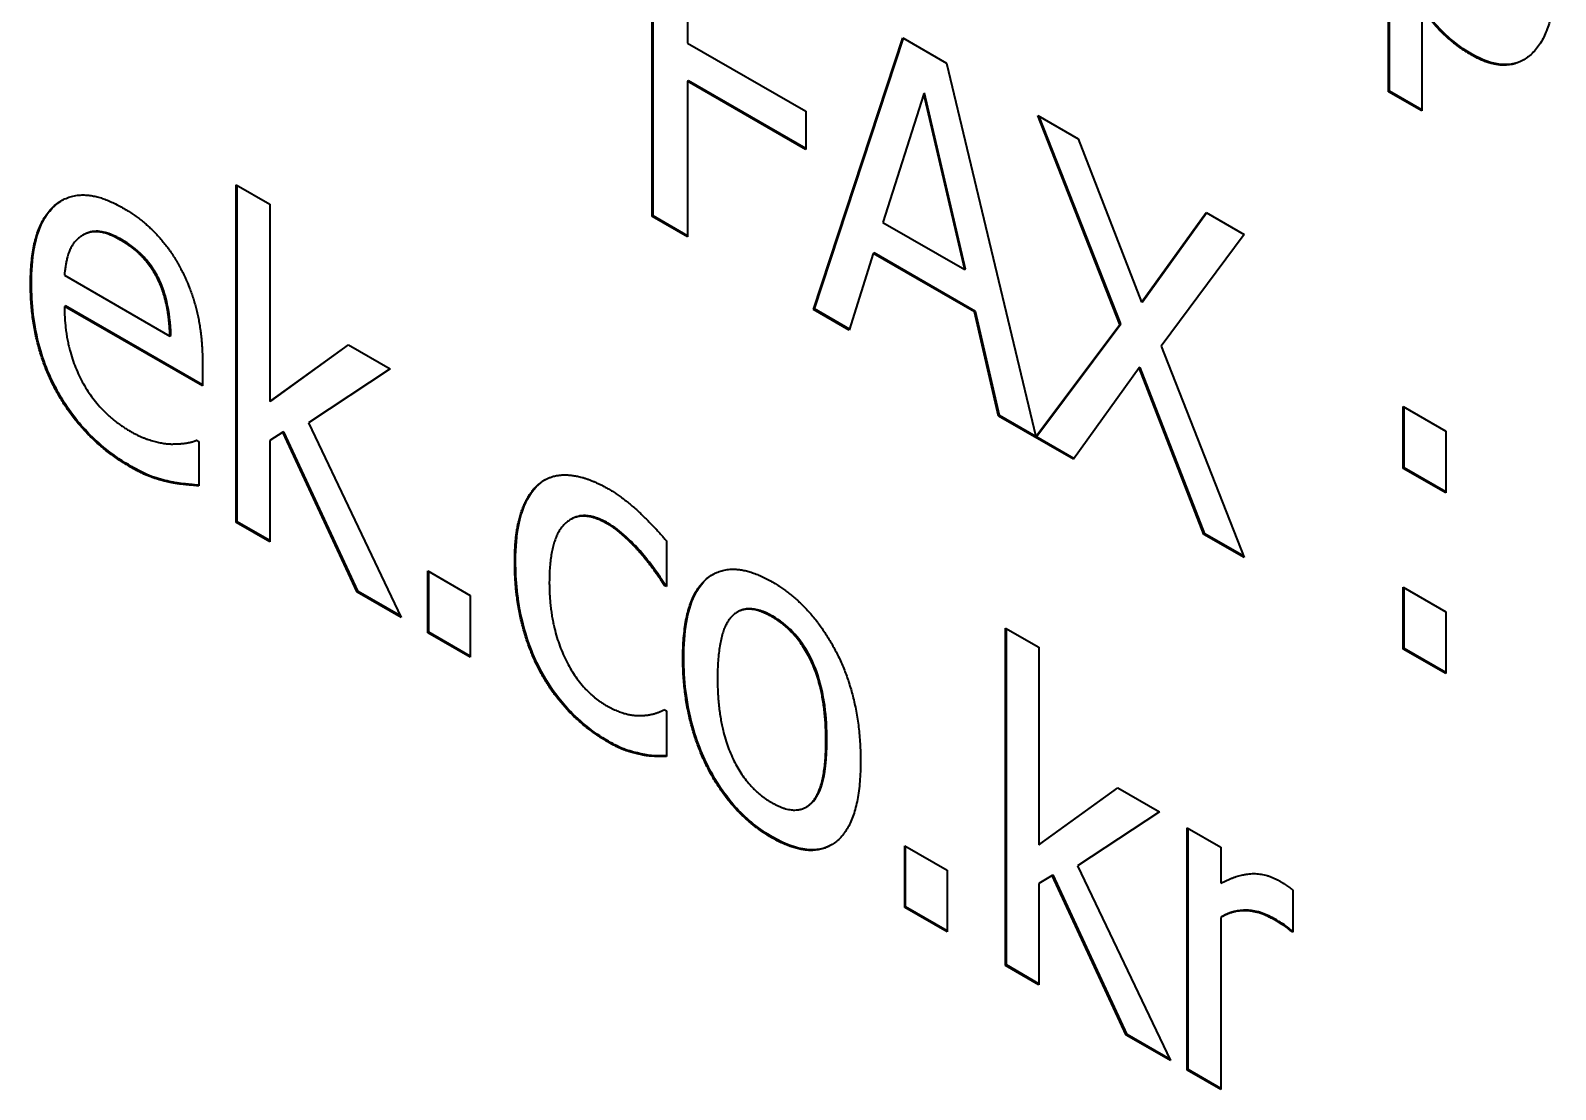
# Model space of a CAD drawing. Header units: millimetres. Extents: x 0 to 4205, y 0 to 2970.
# Drawn here: x 3769.92 to 3775.71, y 2225.27 to 2229.29 of the extents above; entities that cross this region are included whole.
import ezdxf

# ---------------------------------------------------------------- set-up
doc = ezdxf.new("R2010")
doc.units = ezdxf.units.MM
doc.header["$LTSCALE"] = 5
doc.layers.add('가시적인 것(ISO)', color=3, linetype='Continuous', lineweight=40)
doc.layers.add('가시적인 좁은 것(ISO)', color=3, linetype='Continuous', lineweight=35)

msp = doc.modelspace()

# ---------------------------------------------------------------- linework, layer by layer
at = {"layer": '가시적인 것(ISO)'}
for p, q in [((3775.0799, 2229.0561), (3775.0799, 2230.3152)), ((3775.0834, 2229.0581), (3775.0834, 2230.3132)), ((3772.2838, 2228.5824), (3772.2838, 2229.8088)), ((3772.2874, 2228.5845), (3772.2874, 2229.8067)), ((3772.4179, 2229.5864), (3772.4179, 2229.2406)), ((3775.2071, 2229.3684), (3775.2071, 2228.9828)), ((3772.4179, 2229.2406), (3772.8675, 2228.9817)), ((3772.8967, 2228.2295), (3773.2362, 2229.2603)), ((3772.9002, 2228.2316), (3773.2386, 2229.2589)), ((3773.2362, 2229.2603), (3773.4021, 2229.1648)), ((3773.4021, 2229.1648), (3773.7407, 2227.7467)), ((3772.4215, 2229.0976), (3772.4179, 2229.0955)), ((3772.8675, 2228.8366), (3772.4179, 2229.0955)), ((3772.4179, 2229.0955), (3772.4179, 2228.5052)), ((3772.8675, 2228.8407), (3772.4215, 2229.0976)), ((3775.0834, 2229.0581), (3775.0799, 2229.0561)), ((3775.2071, 2228.9828), (3775.0799, 2229.0561)), ((3775.2071, 2228.9869), (3775.0834, 2229.0581)), ((3773.3153, 2229.0478), (3773.1606, 2228.5595)), ((3773.3188, 2229.0499), (3773.3153, 2229.0478)), ((3773.4709, 2228.3809), (3773.3153, 2229.0478)), ((3773.4744, 2228.3829), (3773.3188, 2229.0499)), ((3772.8675, 2228.9817), (3772.8675, 2228.8366)), ((3774.0605, 2228.1725), (3773.7485, 2228.9653)), ((3773.7485, 2228.9653), (3773.9015, 2228.8772)), ((3774.064, 2228.1745), (3773.7541, 2228.9621)), ((3773.9015, 2228.8772), (3774.1422, 2228.2566)), ((3770.7049, 2227.421), (3770.7049, 2228.702)), ((3770.7049, 2228.702), (3770.8321, 2228.6287)), ((3770.7084, 2227.423), (3770.7084, 2228.6999)), ((3770.8321, 2228.6287), (3770.8321, 2227.8794)), ((3774.1422, 2228.2566), (3774.388, 2228.5971)), ((3774.1457, 2228.2587), (3774.3894, 2228.5962)), ((3774.388, 2228.5971), (3774.5324, 2228.5139)), ((3772.2874, 2228.5845), (3772.2838, 2228.5824)), ((3772.4179, 2228.5052), (3772.2838, 2228.5824)), ((3772.4179, 2228.5093), (3772.2874, 2228.5845)), ((3773.1606, 2228.5595), (3773.4709, 2228.3809)), ((3770.1257, 2228.5133), (3770.1222, 2228.5112)), ((3774.5324, 2228.5139), (3774.2169, 2228.0904)), ((3773.1236, 2228.4417), (3773.0325, 2228.1513)), ((3773.1271, 2228.4437), (3773.1236, 2228.4417)), ((3773.5087, 2228.22), (3773.1236, 2228.4417)), ((3773.5122, 2228.222), (3773.1271, 2228.4437)), ((3773.4744, 2228.3829), (3773.4709, 2228.3809)), ((3770.0525, 2228.3592), (3770.453, 2228.1285)), ((3774.1457, 2228.2587), (3774.1422, 2228.2566)), ((3770.056, 2228.2429), (3770.0525, 2228.2409)), ((3770.5768, 2227.939), (3770.0525, 2228.2409)), ((3770.5768, 2227.943), (3770.056, 2228.2429)), ((3772.9002, 2228.2316), (3772.8967, 2228.2295)), ((3773.0325, 2228.1513), (3772.8967, 2228.2295)), ((3773.0336, 2228.1548), (3772.9002, 2228.2316)), ((3773.5122, 2228.222), (3773.5087, 2228.22)), ((3773.5998, 2227.8246), (3773.5087, 2228.22)), ((3773.6033, 2227.8267), (3773.5122, 2228.222)), ((3770.4566, 2228.1305), (3770.453, 2228.1285)), ((3773.7407, 2227.7467), (3774.0605, 2228.1725)), ((3773.7443, 2227.7487), (3774.064, 2228.1745)), ((3774.064, 2228.1745), (3774.0605, 2228.1725)), ((3770.8321, 2227.8794), (3771.1312, 2228.0957)), ((3770.8356, 2227.8814), (3771.1316, 2228.0955)), ((3771.1312, 2228.0957), (3771.2894, 2228.0046)), ((3774.2169, 2228.0904), (3774.5324, 2227.2876)), ((3770.5768, 2228.0234), (3770.5768, 2227.939)), ((3771.2894, 2228.0046), (3770.9791, 2227.7987)), ((3774.1336, 2228.0072), (3773.8834, 2227.6613)), ((3774.1371, 2228.0092), (3774.1336, 2228.0072)), ((3774.3794, 2227.3757), (3774.1336, 2228.0072)), ((3774.3829, 2227.3777), (3774.1371, 2228.0092)), ((3770.8356, 2227.8814), (3770.8321, 2227.8794)), ((3775.1358, 2227.6258), (3775.1358, 2227.8604)), ((3775.1358, 2227.8604), (3775.2974, 2227.7673)), ((3775.1393, 2227.6279), (3775.1393, 2227.8583)), ((3770.9791, 2227.7987), (3771.3315, 2227.0602)), ((3773.6033, 2227.8267), (3773.5998, 2227.8246)), ((3773.8834, 2227.6613), (3773.5998, 2227.8246)), ((3773.7405, 2227.7477), (3773.6033, 2227.8267)), ((3770.5545, 2227.7332), (3770.5622, 2227.7287)), ((3770.5622, 2227.7287), (3770.5622, 2227.5598)), ((3770.882, 2227.7632), (3770.8321, 2227.7323)), ((3770.8321, 2227.7323), (3770.8321, 2227.3477)), ((3770.8855, 2227.7653), (3770.882, 2227.7632)), ((3771.1639, 2227.1567), (3770.882, 2227.7632)), ((3771.1674, 2227.1587), (3770.8855, 2227.7653)), ((3773.7407, 2227.7467), (3773.7443, 2227.7487)), ((3773.8855, 2227.6642), (3773.7415, 2227.7471)), ((3775.2974, 2227.7673), (3775.2974, 2227.5328)), ((3775.1393, 2227.6279), (3775.1358, 2227.6258)), ((3775.2974, 2227.5328), (3775.1358, 2227.6258)), ((3775.2974, 2227.5368), (3775.1393, 2227.6279)), ((3771.9775, 2227.4339), (3771.974, 2227.4319)), ((3770.7084, 2227.423), (3770.7049, 2227.421)), ((3770.8321, 2227.3477), (3770.7049, 2227.421)), ((3770.8321, 2227.3518), (3770.7084, 2227.423)), ((3774.3829, 2227.3777), (3774.3794, 2227.3757)), ((3774.5324, 2227.2876), (3774.3794, 2227.3757)), ((3774.5303, 2227.2929), (3774.3829, 2227.3777)), ((3772.338, 2227.3511), (3772.338, 2227.1772)), ((3771.4321, 2227.0022), (3771.4321, 2227.2368)), ((3771.4321, 2227.2368), (3771.5936, 2227.1437)), ((3771.4356, 2227.0043), (3771.4356, 2227.2347)), ((3771.1674, 2227.1587), (3771.1639, 2227.1567)), ((3771.3315, 2227.0602), (3771.1639, 2227.1567)), ((3771.3288, 2227.0658), (3771.1674, 2227.1587)), ((3771.5936, 2227.1437), (3771.5936, 2226.9092)), ((3772.3338, 2227.1837), (3772.3303, 2227.1816)), ((3772.338, 2227.1772), (3772.3303, 2227.1816)), ((3772.338, 2227.1813), (3772.3338, 2227.1837)), ((3775.1358, 2226.9401), (3775.1358, 2227.1747)), ((3775.1358, 2227.1747), (3775.2974, 2227.0816)), ((3775.1393, 2226.9422), (3775.1393, 2227.1726)), ((3772.6104, 2227.0823), (3772.6068, 2227.0803)), ((3775.2974, 2227.0816), (3775.2974, 2226.8471)), ((3771.4356, 2227.0043), (3771.4321, 2227.0022)), ((3771.5936, 2226.9092), (3771.4321, 2227.0022)), ((3771.5936, 2226.9133), (3771.4356, 2227.0043)), ((3773.6256, 2225.7391), (3773.6256, 2227.0201)), ((3773.6256, 2227.0201), (3773.7528, 2226.9468)), ((3773.6291, 2225.7411), (3773.6291, 2227.018)), ((3773.7528, 2226.9468), (3773.7528, 2226.1975)), ((3775.1393, 2226.9422), (3775.1358, 2226.9401)), ((3775.2974, 2226.8471), (3775.1358, 2226.9401)), ((3775.2974, 2226.8511), (3775.1393, 2226.9422)), ((3772.3303, 2226.7106), (3772.338, 2226.7061)), ((3772.338, 2226.7061), (3772.338, 2226.5322)), ((3772.2427, 2226.5425), (3772.2392, 2226.5405)), ((3773.7528, 2226.1975), (3774.0519, 2226.4138)), ((3773.7563, 2226.1995), (3774.0523, 2226.4136)), ((3774.0519, 2226.4138), (3774.2101, 2226.3227)), ((3772.8721, 2226.3424), (3772.8685, 2226.3404)), ((3774.2101, 2226.3227), (3773.8998, 2226.1168)), ((3774.3158, 2225.3416), (3774.3158, 2226.2619)), ((3774.3158, 2226.2619), (3774.443, 2226.1886)), ((3774.3193, 2225.3437), (3774.3193, 2226.2598)), ((3773.2431, 2225.9593), (3773.2431, 2226.1939)), ((3773.2431, 2226.1939), (3773.4047, 2226.1008)), ((3773.2466, 2225.9614), (3773.2466, 2226.1918)), ((3773.7563, 2226.1995), (3773.7528, 2226.1975)), ((3774.443, 2226.1886), (3774.443, 2226.0515)), ((3773.8998, 2226.1168), (3774.2522, 2225.3782)), ((3773.4047, 2226.1008), (3773.4047, 2225.8663)), ((3773.8026, 2226.0813), (3773.7528, 2226.0504)), ((3773.7528, 2226.0504), (3773.7528, 2225.6658)), ((3773.8062, 2226.0834), (3773.8026, 2226.0813)), ((3774.0846, 2225.4748), (3773.8026, 2226.0813)), ((3774.0881, 2225.4768), (3773.8062, 2226.0834)), ((3774.7163, 2226.0262), (3774.7163, 2225.8652)), ((3773.2466, 2225.9614), (3773.2431, 2225.9593)), ((3773.4047, 2225.8663), (3773.2431, 2225.9593)), ((3773.4047, 2225.8704), (3773.2466, 2225.9614)), ((3774.443, 2225.9213), (3774.443, 2225.2684)), ((3774.4499, 2225.9253), (3774.4464, 2225.9233)), ((3774.713, 2225.8712), (3774.7094, 2225.8692)), ((3774.7163, 2225.8693), (3774.713, 2225.8712)), ((3774.7163, 2225.8652), (3774.7094, 2225.8692)), ((3773.6291, 2225.7411), (3773.6256, 2225.7391)), ((3773.7528, 2225.6658), (3773.6256, 2225.7391)), ((3773.7528, 2225.6699), (3773.6291, 2225.7411)), ((3774.0881, 2225.4768), (3774.0846, 2225.4748)), ((3774.2522, 2225.3782), (3774.0846, 2225.4748)), ((3774.2495, 2225.3839), (3774.0881, 2225.4768)), ((3774.3193, 2225.3437), (3774.3158, 2225.3416)), ((3774.443, 2225.2684), (3774.3158, 2225.3416)), ((3774.443, 2225.2724), (3774.3193, 2225.3437))]:
    msp.add_line(p, q, dxfattribs=at)
for points, degree in [([(3775.7142, 2229.5146), (3775.7142, 2229.2841), (3775.5337, 2229.1157), (3775.3953, 2229.1954)], 2), ([(3775.3953, 2229.1954), (3775.3395, 2229.2276), (3775.2527, 2229.3094), (3775.2071, 2229.3684)], 2), ([(3769.9236, 2228.3261), (3769.9236, 2228.5507), (3770.117, 2228.7056), (3770.2734, 2228.6155)], 2), ([(3770.2734, 2228.6155), (3770.3439, 2228.575), (3770.4522, 2228.4629), (3770.4926, 2228.387)], 2), ([(3770.1153, 2228.5069), (3770.086, 2228.4869), (3770.0568, 2228.4153), (3770.0525, 2228.3592)], 2), ([(3770.2657, 2228.4928), (3770.215, 2228.522), (3770.1436, 2228.5263), (3770.1153, 2228.5069)], 2), ([(3770.4101, 2228.3381), (3770.3877, 2228.3857), (3770.3172, 2228.4631), (3770.2657, 2228.4928)], 2), ([(3770.4926, 2228.387), (3770.5338, 2228.3105), (3770.5768, 2228.1337), (3770.5768, 2228.0234)], 2), ([(3770.3035, 2227.6313), (3770.123, 2227.7352), (3769.9236, 2228.0975), (3769.9236, 2228.3261)], 2), ([(3770.453, 2228.1285), (3770.4513, 2228.1921), (3770.4298, 2228.2959), (3770.4101, 2228.3381)], 2), ([(3770.0525, 2228.2409), (3770.0525, 2228.0809), (3770.1849, 2227.8347), (3770.3026, 2227.7669)], 2), ([(3770.3026, 2227.7669), (3770.3439, 2227.7432), (3770.4247, 2227.7195), (3770.4573, 2227.7186)], 2), ([(3770.4573, 2227.7186), (3770.4917, 2227.7186), (3770.539, 2227.7262), (3770.5545, 2227.7332)], 2), ([(3770.447, 2227.5745), (3770.4101, 2227.5828), (3770.3499, 2227.6045), (3770.3035, 2227.6313)], 2), ([(3770.5622, 2227.5598), (3770.5399, 2227.5617), (3770.4737, 2227.5681), (3770.447, 2227.5745)], 2), ([(3771.7621, 2227.2703), (3771.7621, 2227.3916), (3771.8154, 2227.5378), (3771.8601, 2227.5716)], 2), ([(3771.8601, 2227.5716), (3771.9048, 2227.6065), (3772.038, 2227.5944), (3772.1145, 2227.5503)], 2), ([(3771.8636, 2227.5737), (3771.8682, 2227.5772), (3771.8729, 2227.5805), (3771.8778, 2227.5834)], 3), ([(3772.1145, 2227.5503), (3772.1773, 2227.5142), (3772.2924, 2227.4052), (3772.338, 2227.3511)], 2), ([(3772.1128, 2227.4162), (3772.014, 2227.4731), (3771.8936, 2227.3605), (3771.8936, 2227.1946)], 2), ([(3772.2435, 2227.3002), (3772.2177, 2227.331), (3772.1455, 2227.3974), (3772.1128, 2227.4162)], 2), ([(3771.8601, 2226.8531), (3771.8137, 2226.9385), (3771.7621, 2227.1491), (3771.7621, 2227.2703)], 2), ([(3772.3303, 2227.1816), (3772.3174, 2227.203), (3772.2744, 2227.2635), (3772.2435, 2227.3002)], 2), ([(3772.4007, 2226.9045), (3772.4007, 2227.1351), (3772.5864, 2227.2836), (3772.7385, 2227.196)], 2), ([(3771.8936, 2227.1946), (3771.8936, 2227.0326), (3772.0097, 2226.7839), (3772.1128, 2226.7245)], 2), ([(3772.7385, 2227.196), (3772.8915, 2227.1079), (3773.0755, 2226.7475), (3773.0755, 2226.516)], 2), ([(3772.7385, 2227.0628), (3772.6397, 2227.1197), (3772.5323, 2227.0077), (3772.5323, 2226.8288)], 2), ([(3772.944, 2226.5917), (3772.944, 2226.7706), (3772.8374, 2227.0059), (3772.7385, 2227.0628)], 2), ([(3772.7385, 2226.2241), (3772.5812, 2226.3146), (3772.4007, 2226.6799), (3772.4007, 2226.9045)], 2), ([(3772.1145, 2226.5884), (3772.0372, 2226.6329), (3771.9065, 2226.7668), (3771.8601, 2226.8531)], 2), ([(3772.5323, 2226.8288), (3772.5323, 2226.6549), (3772.6397, 2226.4141), (3772.7385, 2226.3572)], 2), ([(3772.1128, 2226.7245), (3772.1747, 2226.6889), (3772.2873, 2226.6866), (3772.3303, 2226.7106)], 2), ([(3772.2392, 2226.5405), (3772.2065, 2226.5473), (3772.1549, 2226.5651), (3772.1145, 2226.5884)], 2), ([(3772.7385, 2226.3572), (3772.8365, 2226.3008), (3772.944, 2226.4148), (3772.944, 2226.5917)], 2), ([(3772.338, 2226.5322), (3772.3191, 2226.5322), (3772.2624, 2226.534), (3772.2392, 2226.5405)], 2), ([(3773.0755, 2226.516), (3773.0755, 2226.2834), (3772.8915, 2226.1359), (3772.7385, 2226.2241)], 2), ([(3774.443, 2226.0515), (3774.5126, 2226.0869), (3774.6166, 2226.0886), (3774.6647, 2226.0609)], 2), ([(3774.6647, 2226.0609), (3774.6845, 2226.0495), (3774.7043, 2226.0361), (3774.7163, 2226.0262)], 2), ([(3774.6415, 2225.9153), (3774.59, 2225.945), (3774.4885, 2225.9487), (3774.443, 2225.9213)], 2), ([(3774.7094, 2225.8692), (3774.6957, 2225.8821), (3774.6639, 2225.9024), (3774.6415, 2225.9153)], 2)]:
    msp.add_open_spline(points, degree=degree, dxfattribs=at)
for points, knots in [([(3775.3989, 2229.1974), (3775.3473, 2229.2271), (3775.3153, 2229.2558), (3775.2683, 2229.3), (3775.2385, 2229.3344), (3775.2106, 2229.3704)], [-0.04174994, -0.04174994, -0.04174994, -0.04174994, -0.02781373, -0.02781373, 0, 0, 0, 0]), ([(3775.594, 2229.1773), (3775.5932, 2229.1768), (3775.5923, 2229.1763), (3775.5664, 2229.1625), (3775.5382, 2229.1564), (3775.4719, 2229.1627), (3775.4359, 2229.1761), (3775.3989, 2229.1974)], [-0.06186587, -0.06186587, -0.06186587, -0.06186587, -0.06087064, -0.06087064, -0.03143348, -0.03143348, 0, 0, 0, 0]), ([(3769.9271, 2228.3281), (3769.9271, 2228.3745), (3769.9302, 2228.4196), (3769.9445, 2228.4979), (3769.9548, 2228.5319), (3769.9918, 2228.6052), (3770.0194, 2228.6296), (3770.0436, 2228.6439)], [-0.14210217, -0.14210217, -0.14210217, -0.14210217, -0.1209944, -0.1209944, -0.10207716, -0.10207716, -0.07378621, -0.07378621, -0.07378621, -0.07378621]), ([(3770.2692, 2228.4948), (3770.2531, 2228.5041), (3770.2367, 2228.5122), (3770.2013, 2228.5247), (3770.1882, 2228.526), (3770.1599, 2228.5271), (3770.1417, 2228.5225), (3770.1257, 2228.5133)], [-0.03522729, -0.03522729, -0.03522729, -0.03522729, -0.02935181, -0.02935181, -0.02212217, -0.02212217, -0.00284568, -0.00284568, -0.00284568, -0.00284568]), ([(3770.4136, 2228.3401), (3770.4057, 2228.3569), (3770.3966, 2228.373), (3770.3733, 2228.4071), (3770.3607, 2228.4216), (3770.3257, 2228.4583), (3770.2968, 2228.4789), (3770.2692, 2228.4948)], [-0.03904079, -0.03904079, -0.03904079, -0.03904079, -0.03201187, -0.03201187, -0.02341156, -0.02341156, 0, 0, 0, 0]), ([(3770.307, 2227.6333), (3770.2754, 2227.6515), (3770.2436, 2227.6727), (3770.1844, 2227.7197), (3770.1569, 2227.745), (3770.0921, 2227.8153), (3770.0583, 2227.8621), (3770.0066, 2227.9546), (3769.9795, 2228.0113), (3769.9353, 2228.1698), (3769.9271, 2228.2524), (3769.9271, 2228.3281)], [-0.25738, -0.25738, -0.25738, -0.25738, -0.2101741, -0.2101741, -0.167381, -0.167381, -0.1045278, -0.1045278, -0.0555574, -0.0555574, 0, 0, 0, 0]), ([(3770.4566, 2228.1305), (3770.4553, 2228.1773), (3770.4505, 2228.2201), (3770.4348, 2228.2864), (3770.426, 2228.3137), (3770.4136, 2228.3401)], [-0.04407769, -0.04407769, -0.04407769, -0.04407769, -0.01765231, -0.01765231, 0, 0, 0, 0]), ([(3770.4506, 2227.5765), (3770.4285, 2227.5815), (3770.4062, 2227.5875), (3770.3596, 2227.6044), (3770.3312, 2227.6194), (3770.307, 2227.6333)], [-0.03994906, -0.03994906, -0.03994906, -0.03994906, -0.02053288, -0.02053288, 0, 0, 0, 0]), ([(3770.5622, 2227.5621), (3770.5402, 2227.5641), (3770.5169, 2227.5663), (3770.4912, 2227.5688), (3770.4705, 2227.5717), (3770.4506, 2227.5765)], [-0.02367493, -0.02367493, -0.02367493, -0.02367493, -0.01762699, -0.01762699, 0, 0, 0, 0]), ([(3771.7656, 2227.2723), (3771.7656, 2227.387), (3771.7835, 2227.4467), (3771.8142, 2227.5203), (3771.8353, 2227.5522), (3771.8636, 2227.5737)], [-0.07189776, -0.07189776, -0.07189776, -0.07189776, -0.03670663, -0.03670663, 0, 0, 0, 0]), ([(3772.1163, 2227.4182), (3772.1013, 2227.4269), (3772.0863, 2227.434), (3772.0575, 2227.4436), (3772.044, 2227.4463), (3772.0109, 2227.4475), (3771.9932, 2227.4429), (3771.9775, 2227.4339)], [-0.16299094, -0.16299094, -0.16299094, -0.16299094, -0.14024749, -0.14024749, -0.1186812, -0.1186812, -0.08516179, -0.08516179, -0.08516179, -0.08516179]), ([(3772.247, 2227.3022), (3772.2235, 2227.3302), (3772.1984, 2227.3539), (3772.1628, 2227.3867), (3772.1396, 2227.4048), (3772.1163, 2227.4182)], [-0.03157786, -0.03157786, -0.03157786, -0.03157786, -0.01976727, -0.01976727, 0, 0, 0, 0]), ([(3771.8636, 2226.8552), (3771.8476, 2226.8846), (3771.834, 2226.9149), (3771.8084, 2226.9825), (3771.7984, 2227.0172), (3771.7722, 2227.1242), (3771.7656, 2227.2016), (3771.7656, 2227.2723)], [-0.08662132, -0.08662132, -0.08662132, -0.08662132, -0.07091029, -0.07091029, -0.05195137, -0.05195137, 0, 0, 0, 0]), ([(3772.3338, 2227.1837), (3772.3212, 2227.2046), (3772.3052, 2227.2271), (3772.2832, 2227.2581), (3772.2646, 2227.2813), (3772.247, 2227.3022)], [-0.02298038, -0.02298038, -0.02298038, -0.02298038, -0.01694551, -0.01694551, 0, 0, 0, 0]), ([(3772.4043, 2226.9066), (3772.4043, 2226.9538), (3772.4072, 2227), (3772.4209, 2227.0795), (3772.4307, 2227.114), (3772.4673, 2227.1893), (3772.4943, 2227.2116), (3772.5157, 2227.2243)], [-0.13063328, -0.13063328, -0.13063328, -0.13063328, -0.1123019, -0.1123019, -0.09621194, -0.09621194, -0.07150376, -0.07150376, -0.07150376, -0.07150376]), ([(3772.7421, 2227.0648), (3772.7261, 2227.0741), (3772.7101, 2227.0816), (3772.6799, 2227.0912), (3772.666, 2227.0937), (3772.6369, 2227.0933), (3772.6228, 2227.0895), (3772.6104, 2227.0823)], [-0.13544963, -0.13544963, -0.13544963, -0.13544963, -0.11875979, -0.11875979, -0.10326441, -0.10326441, -0.08473146, -0.08473146, -0.08473146, -0.08473146]), ([(3772.9475, 2226.5937), (3772.9475, 2226.6357), (3772.9453, 2226.6806), (3772.9343, 2226.7618), (3772.9265, 2226.8003), (3772.9006, 2226.8803), (3772.8853, 2226.9105), (3772.8571, 2226.959), (3772.8391, 2226.9832), (3772.7943, 2227.0301), (3772.7683, 2227.0497), (3772.7421, 2227.0648)], [-0.085957, -0.085957, -0.085957, -0.085957, -0.06934265, -0.06934265, -0.05592497, -0.05592497, -0.04101288, -0.04101288, -0.02228505, -0.02228505, 0, 0, 0, 0]), ([(3772.1181, 2226.5904), (3772.0893, 2226.607), (3772.0607, 2226.6265), (3772.0062, 2226.671), (3771.9797, 2226.696), (3771.9201, 2226.7629), (3771.8896, 2226.8068), (3771.8636, 2226.8552)], [-0.08044573, -0.08044573, -0.08044573, -0.08044573, -0.05591261, -0.05591261, -0.03295889, -0.03295889, 0, 0, 0, 0]), ([(3772.7421, 2226.2261), (3772.7177, 2226.2401), (3772.6933, 2226.2565), (3772.6471, 2226.2936), (3772.6254, 2226.3137), (3772.5696, 2226.3744), (3772.539, 2226.4174), (3772.488, 2226.509), (3772.4598, 2226.5695), (3772.4131, 2226.7368), (3772.4043, 2226.8253), (3772.4043, 2226.9066)], [-0.2314011, -0.2314011, -0.2314011, -0.2314011, -0.1968434, -0.1968434, -0.1646481, -0.1646481, -0.1102897, -0.1102897, -0.0596216, -0.0596216, 0, 0, 0, 0]), ([(3772.2427, 2226.5425), (3772.2235, 2226.5465), (3772.204, 2226.5514), (3772.1636, 2226.5654), (3772.1389, 2226.5784), (3772.1181, 2226.5904)], [-0.03468952, -0.03468952, -0.03468952, -0.03468952, -0.01771379, -0.01771379, 0, 0, 0, 0]), ([(3772.8721, 2226.3424), (3772.8755, 2226.3444), (3772.8788, 2226.3466), (3772.9036, 2226.3658), (3772.9167, 2226.391), (3772.9417, 2226.4632), (3772.9475, 2226.5266), (3772.9475, 2226.5937)], [-0.07855563, -0.07855563, -0.07855563, -0.07855563, -0.07477469, -0.07477469, -0.04926273, -0.04926273, 0, 0, 0, 0]), ([(3772.338, 2226.5343), (3772.3235, 2226.5343), (3772.3089, 2226.5347), (3772.278, 2226.5357), (3772.2601, 2226.5377), (3772.2427, 2226.5425)], [-0.02905391, -0.02905391, -0.02905391, -0.02905391, -0.01530542, -0.01530542, 0, 0, 0, 0]), ([(3772.9652, 2226.197), (3772.938, 2226.1818), (3772.9068, 2226.1755), (3772.8304, 2226.1833), (3772.7866, 2226.2005), (3772.7421, 2226.2261)], [-0.07012066, -0.07012066, -0.07012066, -0.07012066, -0.03775459, -0.03775459, 0, 0, 0, 0]), ([(3774.6451, 2225.9173), (3774.6277, 2225.9273), (3774.6106, 2225.9348), (3774.574, 2225.9461), (3774.5568, 2225.9484), (3774.5079, 2225.9502), (3774.4771, 2225.941), (3774.4499, 2225.9253)], [-0.05828388, -0.05828388, -0.05828388, -0.05828388, -0.0470529, -0.0470529, -0.03397152, -0.03397152, -0.00135985, -0.00135985, -0.00135985, -0.00135985]), ([(3774.713, 2225.8712), (3774.6995, 2225.8839), (3774.6878, 2225.8914), (3774.671, 2225.9021), (3774.6574, 2225.9102), (3774.6451, 2225.9173)], [-0.0141823, -0.0141823, -0.0141823, -0.0141823, -0.01041743, -0.01041743, 0, 0, 0, 0])]:
    msp.add_open_spline(points, degree=3, knots=knots, dxfattribs=at)
at = {"layer": '가시적인 좁은 것(ISO)'}
for p, q in [((3775.3989, 2229.1974), (3775.3953, 2229.1954)), ((3770.2692, 2228.4948), (3770.2657, 2228.4928)), ((3769.9271, 2228.3281), (3769.9236, 2228.3261)), ((3770.4136, 2228.3401), (3770.4101, 2228.3381)), ((3770.307, 2227.6333), (3770.3035, 2227.6313)), ((3770.4506, 2227.5765), (3770.447, 2227.5745)), ((3771.8636, 2227.5737), (3771.8601, 2227.5716)), ((3772.1163, 2227.4182), (3772.1128, 2227.4162)), ((3771.7656, 2227.2723), (3771.7621, 2227.2703)), ((3772.247, 2227.3022), (3772.2435, 2227.3002)), ((3772.7421, 2227.0648), (3772.7385, 2227.0628)), ((3771.8636, 2226.8552), (3771.8601, 2226.8531)), ((3772.4043, 2226.9066), (3772.4007, 2226.9045)), ((3772.1181, 2226.5904), (3772.1145, 2226.5884)), ((3772.9475, 2226.5937), (3772.944, 2226.5917)), ((3772.7421, 2226.2261), (3772.7385, 2226.2241)), ((3774.6451, 2225.9173), (3774.6415, 2225.9153))]:
    msp.add_line(p, q, dxfattribs=at)

doc.saveas('drawing.dxf')
